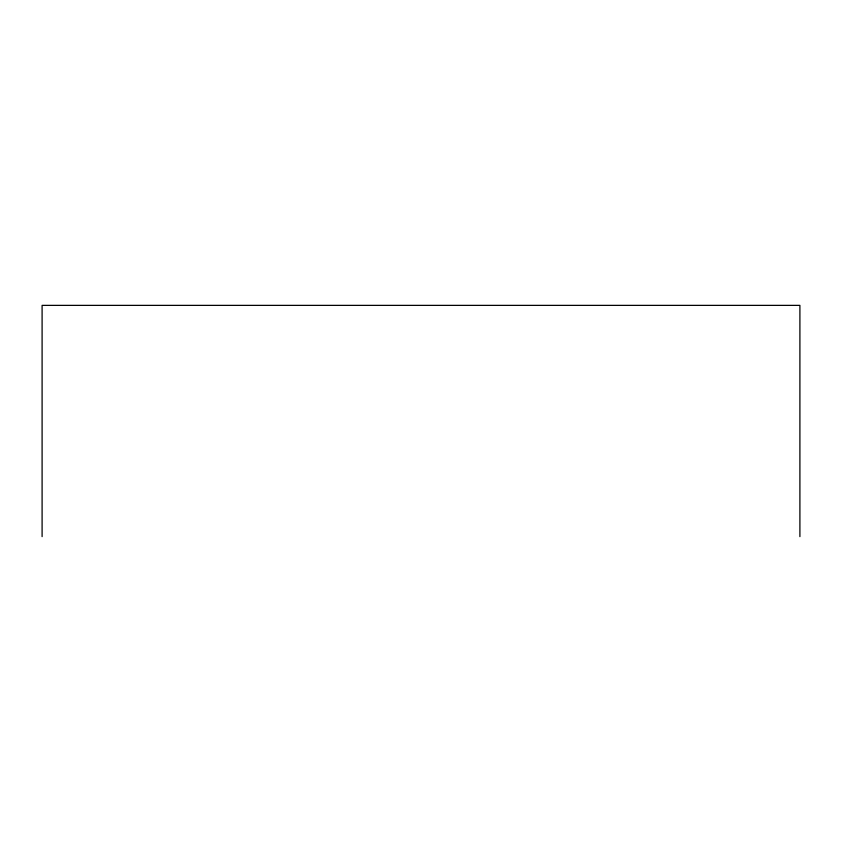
<?xml version="1.0" encoding="UTF-8"?>
<svg xmlns="http://www.w3.org/2000/svg" width="842" height="842" viewBox="0 0 842 842"><rect width="100%" height="100%" fill="white"/><g stroke="black" fill="none" stroke-linecap="round" stroke-linejoin="round"><path stroke-width="1.26" d="M799.9 536.628L799.9 305.372L42.1 305.372L42.1 536.628"/></g></svg>
